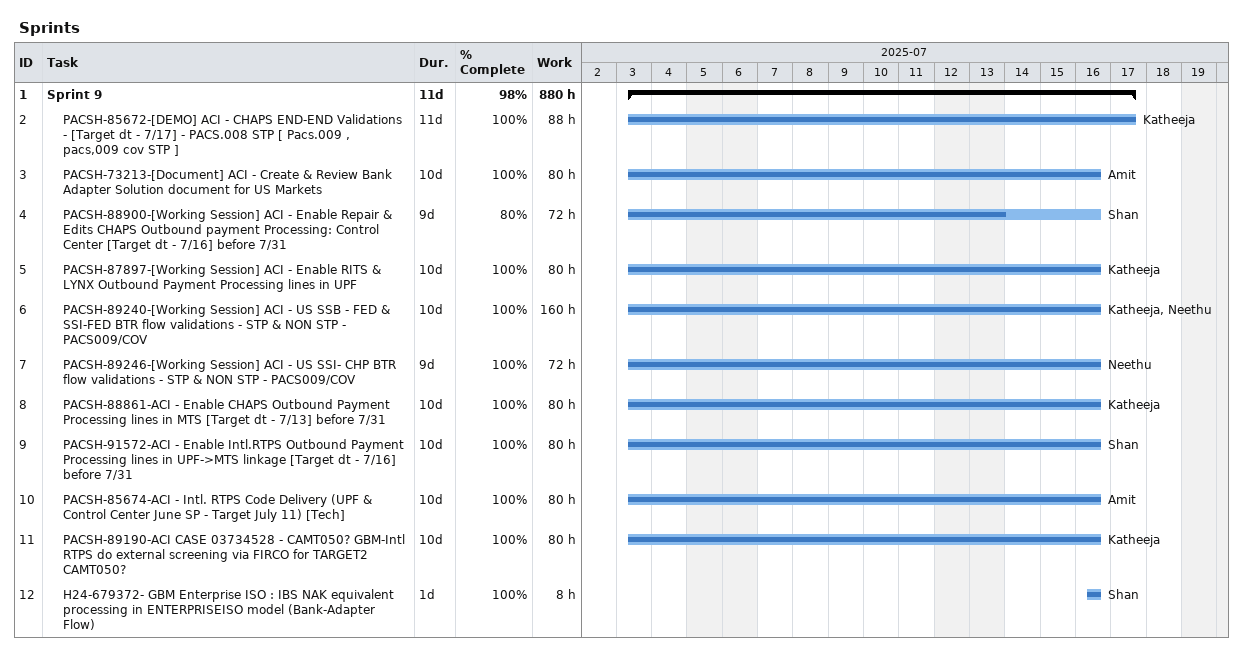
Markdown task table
Sprints

| ID | Level | Task | Duration | Start | Finish | Resources | % complete | Work (h) |
|---|---|---|---|---|---|---|---|---|
| 1 | 1 | **Sprint 9** | 11d | 2025-07-03 | 2025-07-17 |  | 98 | 880 |
| 2 | 2 | PACSH-85672-[DEMO] ACI - CHAPS END-END Validations - [Target dt - 7/17] - PACS.008 STP [ Pacs.009 , pacs,009 cov STP ] | 11d | 2025-07-03 | 2025-07-17 | Katheeja | 100 | 88 |
| 3 | 2 | PACSH-73213-[Document] ACI - Create & Review Bank Adapter Solution document for US Markets | 10d | 2025-07-03 | 2025-07-16 | Amit | 100 | 80 |
| 4 | 2 | PACSH-88900-[Working Session] ACI - Enable Repair & Edits CHAPS Outbound payment Processing: Control Center [Target dt - 7/16] before 7/31 | 9d | 2025-07-03 | 2025-07-16 | Shan | 80 | 72 |
| 5 | 2 | PACSH-87897-[Working Session] ACI - Enable RITS & LYNX Outbound Payment Processing lines in UPF | 10d | 2025-07-03 | 2025-07-16 | Katheeja | 100 | 80 |
| 6 | 2 | PACSH-89240-[Working Session] ACI - US SSB - FED & SSI-FED BTR flow validations - STP & NON STP - PACS009/COV | 10d | 2025-07-03 | 2025-07-16 | Katheeja, Neethu | 100 | 160 |
| 7 | 2 | PACSH-89246-[Working Session] ACI - US SSI- CHP BTR flow validations - STP & NON STP - PACS009/COV | 9d | 2025-07-03 | 2025-07-16 | Neethu | 100 | 72 |
| 8 | 2 | PACSH-88861-ACI - Enable CHAPS Outbound Payment Processing lines in MTS [Target dt - 7/13] before 7/31 | 10d | 2025-07-03 | 2025-07-16 | Katheeja | 100 | 80 |
| 9 | 2 | PACSH-91572-ACI - Enable Intl.RTPS Outbound Payment Processing lines in UPF->MTS linkage [Target dt - 7/16] before 7/31 | 10d | 2025-07-03 | 2025-07-16 | Shan | 100 | 80 |
| 10 | 2 | PACSH-85674-ACI - Intl. RTPS Code Delivery (UPF & Control Center June SP - Target July 11) [Tech] | 10d | 2025-07-03 | 2025-07-16 | Amit | 100 | 80 |
| 11 | 2 | PACSH-89190-ACI CASE 03734528 - CAMT050? GBM-Intl RTPS do external screening via FIRCO for TARGET2 CAMT050? | 10d | 2025-07-03 | 2025-07-16 | Katheeja | 100 | 80 |
| 12 | 2 | H24-679372- GBM Enterprise ISO : IBS NAK equivalent processing in ENTERPRISEISO model (Bank-Adapter Flow) | 1d | 2025-07-16 | 2025-07-16 | Shan | 100 | 8 |
